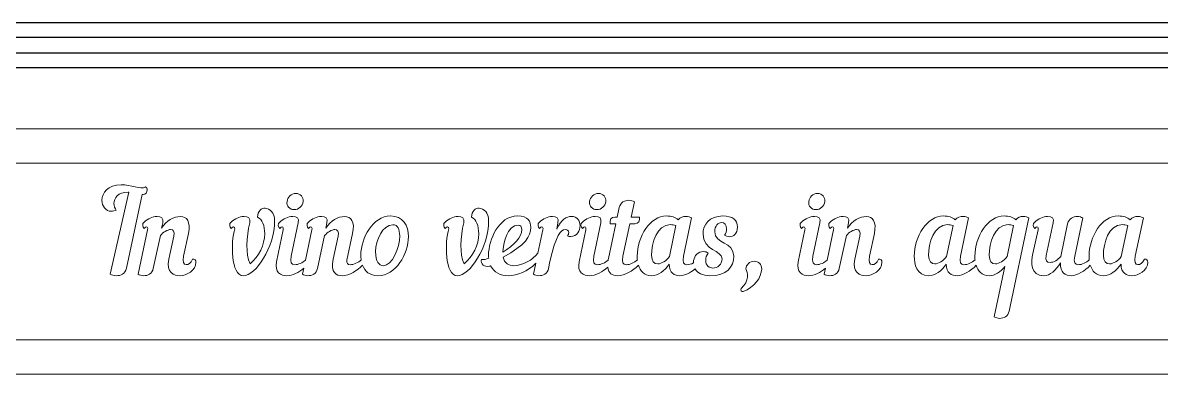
# Model space of a CAD drawing. Header units: millimetres. Extents: x -757 to 1128, y -558 to 127.
# Drawn here: x 407 to 506, y 94.4 to 125 of the extents above; entities that cross this region are included whole.
import ezdxf

# ---------------------------------------------------------------- set-up
doc = ezdxf.new("R2010")
doc.units = ezdxf.units.MM
doc.header["$MEASUREMENT"] = 0
doc.layers.add('Layer 1', color=7, linetype='Continuous')

msp = doc.modelspace()

# ---------------------------------------------------------------- linework, layer by layer
at = {"layer": 'Layer 1', "color": 25}
msp.add_open_spline([(358.4114, 121.1334), (358.4114, 121.1334), (358.4114, 125.0334), (358.4114, 125.0334), (358.4114, 125.0334), (358.4114, 125.0334), (590.6114, 125.0334), (590.6114, 125.0334), (590.6114, 125.0334), (590.6114, 125.0334), (590.6114, 121.1334), (590.6114, 121.1334), (590.6114, 121.1334), (590.6114, 121.1334), (358.4114, 121.1334), (358.4114, 121.1334)], degree=3, knots=[0, 0, 0, 0, 0.2, 0.2, 0.2, 0.2, 0.4, 0.4, 0.4, 0.4, 0.6, 0.6, 0.6, 0.6, 1, 1, 1, 1], dxfattribs=at)
at = {"layer": 'Layer 1', "color": 248}
msp.add_open_spline([(358.4114, 122.4221), (358.4114, 122.4221), (358.4114, 123.7447), (358.4114, 123.7447), (358.4114, 123.7447), (358.4114, 123.7447), (590.6114, 123.7447), (590.6114, 123.7447), (590.6114, 123.7447), (590.6114, 123.7447), (590.6114, 122.4221), (590.6114, 122.4221), (590.6114, 122.4221), (590.6114, 122.4221), (358.4114, 122.4221), (358.4114, 122.4221)], degree=3, knots=[0, 0, 0, 0, 0.2, 0.2, 0.2, 0.2, 0.4, 0.4, 0.4, 0.4, 0.6, 0.6, 0.6, 0.6, 1, 1, 1, 1], dxfattribs=at)
at = {"layer": 'Layer 1', "lineweight": 9}
for points, knots in [([(373.7995, 115.7981), (373.7995, 115.7981), (575.2234, 115.7981), (575.2234, 115.7981), (575.2234, 115.7981), (575.2234, 113.4377), (577.1548, 111.5062), (579.5152, 111.5062), (579.5152, 111.5062), (579.5152, 111.5062), (579.5152, 98.7113), (579.5152, 98.7113), (579.5152, 98.7113), (577.1548, 98.7113), (575.2234, 96.7801), (575.2234, 94.4196), (575.2234, 94.4196), (575.2234, 94.4196), (373.7995, 94.4196), (373.7995, 94.4196), (373.7995, 94.4196), (373.7995, 96.7801), (371.8681, 98.7113), (369.5077, 98.7113), (369.5077, 98.7113), (369.5077, 98.7113), (369.5077, 111.5062), (369.5077, 111.5062), (369.5077, 111.5062), (371.8681, 111.5062), (373.7995, 113.4377), (373.7995, 115.7981)], [0, 0, 0, 0, 0.1111111, 0.1111111, 0.1111111, 0.1111111, 0.2222222, 0.2222222, 0.2222222, 0.2222222, 0.3333333, 0.3333333, 0.3333333, 0.3333333, 0.4444444, 0.4444444, 0.4444444, 0.4444444, 0.5555556, 0.5555556, 0.5555556, 0.5555556, 0.6666667, 0.6666667, 0.6666667, 0.6666667, 0.7777778, 0.7777778, 0.7777778, 0.7777778, 1, 1, 1, 1]), ([(376.1519, 112.7981), (375.4203, 111.1868), (374.119, 109.8854), (372.5077, 109.1538), (372.5077, 109.1538), (372.5077, 109.1538), (372.5077, 101.0638), (372.5077, 101.0638), (372.5077, 101.0638), (374.119, 100.3322), (375.4203, 99.0309), (376.1519, 97.4196), (376.1519, 97.4196), (376.1519, 97.4196), (572.871, 97.4196), (572.871, 97.4196), (572.871, 97.4196), (573.6026, 99.0309), (574.9039, 100.3322), (576.5152, 101.0638), (576.5152, 101.0638), (576.5152, 101.0638), (576.5152, 109.1538), (576.5152, 109.1538), (576.5152, 109.1538), (574.9039, 109.8854), (573.6026, 111.1868), (572.871, 112.7981), (572.871, 112.7981), (572.871, 112.7981), (376.1519, 112.7981), (376.1519, 112.7981)], [0, 0, 0, 0, 0.1111111, 0.1111111, 0.1111111, 0.1111111, 0.2222222, 0.2222222, 0.2222222, 0.2222222, 0.3333333, 0.3333333, 0.3333333, 0.3333333, 0.4444444, 0.4444444, 0.4444444, 0.4444444, 0.5555556, 0.5555556, 0.5555556, 0.5555556, 0.6666667, 0.6666667, 0.6666667, 0.6666667, 0.7777778, 0.7777778, 0.7777778, 0.7777778, 1, 1, 1, 1]), ([(416.171, 110.2858), (416.171, 110.2858), (416.2213, 110.2858), (416.2213, 110.2858), (416.2213, 110.2858), (416.2213, 110.2858), (414.6013, 103.1316), (414.6013, 103.1316), (414.6013, 103.1316), (414.712, 103.0511), (414.9031, 103.0008), (415.1346, 103.0008), (415.1346, 103.0008), (415.5069, 103.0008), (415.8993, 103.1719), (415.9999, 103.6448), (415.9999, 103.6448), (415.9999, 103.6448), (417.3684, 110.0745), (417.3684, 110.0745), (417.3684, 110.0745), (417.3684, 110.0745), (417.4589, 110.0745), (417.4589, 110.0745), (417.4589, 110.0745), (417.6904, 110.0745), (417.8111, 110.2758), (417.8111, 110.467), (417.8111, 110.467), (417.8111, 110.5676), (417.7709, 110.6682), (417.6702, 110.7286), (417.6702, 110.7286), (417.2376, 110.4871), (416.3823, 110.9298), (415.5471, 110.9298), (415.5471, 110.9298), (414.3598, 110.9298), (413.8768, 110.2053), (413.8768, 109.5714), (413.8768, 109.5714), (413.8768, 109.0683), (414.1787, 108.6155), (414.6918, 108.6155), (414.6918, 108.6155), (414.8327, 108.6155), (414.9736, 108.6457), (415.1245, 108.7161), (415.1245, 108.7161), (415.0038, 108.857), (414.9233, 109.0784), (414.9233, 109.2997), (414.9233, 109.2997), (414.9233, 109.7727), (415.2553, 110.2858), (416.171, 110.2858)], [0, 0, 0, 0, 0.0666667, 0.0666667, 0.0666667, 0.0666667, 0.1333333, 0.1333333, 0.1333333, 0.1333333, 0.2, 0.2, 0.2, 0.2, 0.2666667, 0.2666667, 0.2666667, 0.2666667, 0.3333333, 0.3333333, 0.3333333, 0.3333333, 0.4, 0.4, 0.4, 0.4, 0.4666667, 0.4666667, 0.4666667, 0.4666667, 0.5333333, 0.5333333, 0.5333333, 0.5333333, 0.6, 0.6, 0.6, 0.6, 0.6666667, 0.6666667, 0.6666667, 0.6666667, 0.7333333, 0.7333333, 0.7333333, 0.7333333, 0.8, 0.8, 0.8, 0.8, 0.8666667, 0.8666667, 0.8666667, 0.8666667, 1, 1, 1, 1]), ([(429.9762, 109.4607), (429.9158, 109.0683), (430.2076, 108.7564), (430.6, 108.7564), (430.6, 108.7564), (430.9925, 108.7564), (431.3245, 109.0683), (431.3849, 109.4607), (431.3849, 109.4607), (431.4251, 109.8532), (431.1333, 110.1651), (430.7409, 110.1651), (430.7409, 110.1651), (430.3485, 110.1651), (430.0164, 109.8532), (429.9762, 109.4607)], [0, 0, 0, 0, 0.2, 0.2, 0.2, 0.2, 0.4, 0.4, 0.4, 0.4, 0.6, 0.6, 0.6, 0.6, 1, 1, 1, 1]), ([(456.2989, 109.4607), (456.2385, 109.0683), (456.5303, 108.7564), (456.9227, 108.7564), (456.9227, 108.7564), (457.3152, 108.7564), (457.6472, 109.0683), (457.7076, 109.4607), (457.7076, 109.4607), (457.7478, 109.8532), (457.456, 110.1651), (457.0636, 110.1651), (457.0636, 110.1651), (456.6712, 110.1651), (456.3391, 109.8532), (456.2989, 109.4607)], [0, 0, 0, 0, 0.2, 0.2, 0.2, 0.2, 0.4, 0.4, 0.4, 0.4, 0.6, 0.6, 0.6, 0.6, 1, 1, 1, 1]), ([(475.3566, 109.4607), (475.2962, 109.0683), (475.588, 108.7564), (475.9804, 108.7564), (475.9804, 108.7564), (476.3729, 108.7564), (476.7049, 109.0683), (476.7653, 109.4607), (476.7653, 109.4607), (476.8055, 109.8532), (476.5137, 110.1651), (476.1213, 110.1651), (476.1213, 110.1651), (475.7289, 110.1651), (475.3968, 109.8532), (475.3566, 109.4607)], [0, 0, 0, 0, 0.2, 0.2, 0.2, 0.2, 0.4, 0.4, 0.4, 0.4, 0.6, 0.6, 0.6, 0.6, 1, 1, 1, 1]), ([(455.3832, 104.1982), (455.192, 103.2825), (455.7757, 103.0008), (456.2788, 103.0008), (456.2788, 103.0008), (456.8501, 103.0008), (457.4215, 103.3333), (457.8704, 103.7594), (457.8704, 103.7594), (457.9245, 103.2082), (458.2618, 103.0008), (458.7138, 103.0008), (458.7138, 103.0008), (459.3509, 103.0008), (460.0686, 103.4141), (460.5448, 103.9096), (460.5448, 103.9096), (460.6936, 103.4311), (461.0212, 103.0008), (461.6922, 103.0008), (461.6922, 103.0008), (462.2657, 103.0008), (462.799, 103.4234), (463.2216, 104.0171), (463.2216, 104.0171), (463.2116, 103.2222), (463.6845, 103.0008), (464.1574, 103.0008), (464.1574, 103.0008), (464.5555, 103.0008), (465.0508, 103.2494), (465.4732, 103.5919), (465.4732, 103.5919), (465.6783, 103.2465), (466.1037, 103.0008), (466.7635, 103.0008), (466.7635, 103.0008), (466.7635, 103.0008), (466.7635, 103.0008), (466.7635, 103.0008), (466.7635, 103.0008), (468.2427, 103.0008), (468.8263, 103.7253), (468.8263, 104.7013), (468.8263, 104.7013), (468.8263, 105.9792), (467.1761, 105.7478), (467.1761, 106.8144), (467.1761, 106.8144), (467.1761, 107.3577), (467.488, 107.6294), (467.7597, 107.6294), (467.7597, 107.6294), (468.0012, 107.6294), (468.2125, 107.4584), (468.2125, 107.0861), (468.2125, 107.0861), (468.2125, 106.8848), (468.1421, 106.6634), (468.0414, 106.5427), (468.0414, 106.5427), (468.1723, 106.4521), (468.3131, 106.4119), (468.4439, 106.4018), (468.4439, 106.4018), (468.8162, 106.3817), (469.1483, 106.6634), (469.1483, 107.2269), (469.1483, 107.2269), (469.1483, 107.881), (468.7357, 108.203), (467.8805, 108.203), (467.8805, 108.203), (466.7132, 108.203), (466.1598, 107.4584), (466.1598, 106.6534), (466.1598, 106.6534), (466.1598, 105.1441), (467.8201, 105.2346), (467.8201, 104.4699), (467.8201, 104.4699), (467.8201, 103.9768), (467.4075, 103.6649), (467.0252, 103.6649), (467.0252, 103.6649), (466.7032, 103.6649), (466.3912, 103.8662), (466.3912, 104.329), (466.3912, 104.329), (466.3912, 104.5705), (466.4717, 104.812), (466.6026, 104.9629), (466.6026, 104.9629), (466.4919, 105.0636), (466.3611, 105.1038), (466.2001, 105.1038), (466.2001, 105.1038), (465.707, 105.1038), (465.4152, 104.7416), (465.3448, 104.329), (465.3448, 104.329), (465.3328, 104.2558), (465.3275, 104.1829), (465.3288, 104.111), (465.3288, 104.111), (465.1443, 104.0183), (464.9454, 103.9567), (464.7612, 103.9567), (464.7612, 103.9567), (464.4995, 103.9567), (464.3385, 104.1378), (464.4593, 104.7013), (464.4593, 104.7013), (464.4593, 104.7013), (465.1636, 108.0319), (465.1636, 108.0319), (465.1636, 108.0319), (465.0429, 108.1124), (464.8718, 108.1627), (464.6907, 108.1627), (464.6907, 108.1627), (464.4392, 108.1627), (464.1776, 108.0722), (464.0065, 107.8709), (464.0065, 107.8709), (463.7549, 108.0923), (463.4229, 108.203), (462.9701, 108.203), (462.9701, 108.203), (462.9701, 108.203), (462.9701, 108.203), (462.9701, 108.203), (462.9701, 108.203), (461.5714, 108.203), (460.4344, 106.4521), (460.4344, 104.6913), (460.4344, 104.6913), (460.4344, 104.593), (460.4394, 104.4853), (460.4515, 104.3734), (460.4515, 104.3734), (460.1948, 104.1537), (459.8181, 103.9567), (459.4886, 103.9567), (459.4886, 103.9567), (459.227, 103.9567), (459.066, 104.1378), (459.1867, 104.7013), (459.1867, 104.7013), (459.1867, 104.7013), (459.7804, 107.5288), (459.7804, 107.5288), (459.7804, 107.5288), (459.7804, 107.5288), (460.2231, 107.5288), (460.2231, 107.5288), (460.2231, 107.5288), (460.535, 107.5288), (460.696, 107.7904), (460.6457, 108.1124), (460.6457, 108.1124), (460.6457, 108.1124), (459.9112, 108.1124), (459.9112, 108.1124), (459.9112, 108.1124), (459.9112, 108.1124), (460.1929, 109.4406), (460.1929, 109.4406), (460.1929, 109.4406), (460.0722, 109.5211), (459.9011, 109.5714), (459.72, 109.5714), (459.72, 109.5714), (459.3578, 109.5714), (458.9754, 109.4004), (458.8748, 108.9375), (458.8748, 108.9375), (458.8748, 108.9375), (458.6937, 108.1124), (458.6937, 108.1124), (458.6937, 108.1124), (458.6937, 108.1124), (458.4924, 108.1124), (458.4924, 108.1124), (458.4924, 108.1124), (458.1805, 108.1124), (458.0195, 107.8508), (458.0698, 107.5288), (458.0698, 107.5288), (458.0698, 107.5288), (458.5729, 107.5288), (458.5729, 107.5288), (458.5729, 107.5288), (458.5729, 107.5288), (457.9289, 104.49), (457.9289, 104.49), (457.9289, 104.49), (457.9192, 104.4435), (457.9108, 104.3983), (457.9032, 104.3543), (457.9032, 104.3543), (457.6474, 104.1424), (457.2829, 103.9567), (456.963, 103.9567), (456.963, 103.9567), (456.7014, 103.9567), (456.5404, 104.1378), (456.6611, 104.7013), (456.6611, 104.7013), (456.6611, 104.7013), (457.2749, 107.6093), (457.2749, 107.6093), (457.2749, 107.6093), (457.3554, 107.9917), (457.1542, 108.1627), (456.7919, 108.1627), (456.7919, 108.1627), (456.3693, 108.1627), (456.0071, 107.9514), (455.665, 107.6797), (455.665, 107.6797), (455.4637, 107.5187), (455.5342, 107.2068), (455.665, 107.1263), (455.665, 107.1263), (455.7555, 107.2068), (455.8159, 107.2471), (455.8662, 107.2471), (455.8662, 107.2471), (455.9568, 107.2471), (455.997, 107.1565), (455.9668, 106.9955), (455.9668, 106.9955), (455.9668, 106.9955), (455.3832, 104.1982), (455.3832, 104.1982)], [0, 0, 0, 0, 0.0166667, 0.0166667, 0.0166667, 0.0166667, 0.0333333, 0.0333333, 0.0333333, 0.0333333, 0.05, 0.05, 0.05, 0.05, 0.0666667, 0.0666667, 0.0666667, 0.0666667, 0.0833333, 0.0833333, 0.0833333, 0.0833333, 0.1, 0.1, 0.1, 0.1, 0.1166667, 0.1166667, 0.1166667, 0.1166667, 0.1333333, 0.1333333, 0.1333333, 0.1333333, 0.15, 0.15, 0.15, 0.15, 0.1666667, 0.1666667, 0.1666667, 0.1666667, 0.1833333, 0.1833333, 0.1833333, 0.1833333, 0.2, 0.2, 0.2, 0.2, 0.2166667, 0.2166667, 0.2166667, 0.2166667, 0.2333333, 0.2333333, 0.2333333, 0.2333333, 0.25, 0.25, 0.25, 0.25, 0.2666667, 0.2666667, 0.2666667, 0.2666667, 0.2833333, 0.2833333, 0.2833333, 0.2833333, 0.3, 0.3, 0.3, 0.3, 0.3166667, 0.3166667, 0.3166667, 0.3166667, 0.3333333, 0.3333333, 0.3333333, 0.3333333, 0.35, 0.35, 0.35, 0.35, 0.3666667, 0.3666667, 0.3666667, 0.3666667, 0.3833333, 0.3833333, 0.3833333, 0.3833333, 0.4, 0.4, 0.4, 0.4, 0.4166667, 0.4166667, 0.4166667, 0.4166667, 0.4333333, 0.4333333, 0.4333333, 0.4333333, 0.45, 0.45, 0.45, 0.45, 0.4666667, 0.4666667, 0.4666667, 0.4666667, 0.4833333, 0.4833333, 0.4833333, 0.4833333, 0.5, 0.5, 0.5, 0.5, 0.5166667, 0.5166667, 0.5166667, 0.5166667, 0.5333333, 0.5333333, 0.5333333, 0.5333333, 0.55, 0.55, 0.55, 0.55, 0.5666667, 0.5666667, 0.5666667, 0.5666667, 0.5833333, 0.5833333, 0.5833333, 0.5833333, 0.6, 0.6, 0.6, 0.6, 0.6166667, 0.6166667, 0.6166667, 0.6166667, 0.6333333, 0.6333333, 0.6333333, 0.6333333, 0.65, 0.65, 0.65, 0.65, 0.6666667, 0.6666667, 0.6666667, 0.6666667, 0.6833333, 0.6833333, 0.6833333, 0.6833333, 0.7, 0.7, 0.7, 0.7, 0.7166667, 0.7166667, 0.7166667, 0.7166667, 0.7333333, 0.7333333, 0.7333333, 0.7333333, 0.75, 0.75, 0.75, 0.75, 0.7666667, 0.7666667, 0.7666667, 0.7666667, 0.7833333, 0.7833333, 0.7833333, 0.7833333, 0.8, 0.8, 0.8, 0.8, 0.8166667, 0.8166667, 0.8166667, 0.8166667, 0.8333333, 0.8333333, 0.8333333, 0.8333333, 0.85, 0.85, 0.85, 0.85, 0.8666667, 0.8666667, 0.8666667, 0.8666667, 0.8833333, 0.8833333, 0.8833333, 0.8833333, 0.9, 0.9, 0.9, 0.9, 0.9166667, 0.9166667, 0.9166667, 0.9166667, 0.9333333, 0.9333333, 0.9333333, 0.9333333, 0.95, 0.95, 0.95, 0.95, 0.9666667, 0.9666667, 0.9666667, 0.9666667, 1, 1, 1, 1]), ([(421.3932, 106.6836), (421.6146, 107.7401), (421.2423, 108.1627), (420.709, 108.1627), (420.709, 108.1627), (420.1254, 108.1627), (419.4814, 107.7602), (419.0588, 107.1565), (419.0588, 107.1565), (419.0588, 107.1565), (419.1594, 107.6093), (419.1594, 107.6093), (419.1594, 107.6093), (419.25, 107.9917), (419.0387, 108.1627), (418.6764, 108.1627), (418.6764, 108.1627), (418.2538, 108.1627), (417.8916, 107.9514), (417.5495, 107.6797), (417.5495, 107.6797), (417.3482, 107.5187), (417.4187, 107.2068), (417.5495, 107.1263), (417.5495, 107.1263), (417.64, 107.2068), (417.7004, 107.2471), (417.7507, 107.2471), (417.7507, 107.2471), (417.8413, 107.2471), (417.8916, 107.1565), (417.8513, 106.9955), (417.8513, 106.9955), (417.8513, 106.9955), (417.0262, 103.1316), (417.0262, 103.1316), (417.0262, 103.1316), (417.147, 103.0511), (417.318, 103.0008), (417.4992, 103.0008), (417.4992, 103.0008), (417.8614, 103.0008), (418.2438, 103.1719), (418.3444, 103.6347), (418.3444, 103.6347), (418.3444, 103.6347), (418.9582, 106.5024), (418.9582, 106.5024), (418.9582, 106.5024), (419.1795, 106.7741), (419.582, 107.0257), (419.8537, 107.0257), (419.8537, 107.0257), (420.0751, 107.0257), (420.216, 106.8546), (420.1254, 106.432), (420.1254, 106.432), (420.1254, 106.432), (419.7028, 104.4296), (419.7028, 104.4296), (419.7028, 104.4296), (419.4512, 103.2524), (420.1656, 103.0008), (420.6688, 103.0008), (420.6688, 103.0008), (421.2322, 103.0008), (422.0573, 103.4737), (422.0573, 104.1781), (422.0573, 104.1781), (422.0573, 104.3491), (421.9467, 104.4498), (421.7555, 104.4498), (421.7555, 104.4498), (421.6045, 104.0875), (421.3731, 103.9668), (421.192, 103.9668), (421.192, 103.9668), (420.9907, 103.9668), (420.8599, 104.1881), (420.9706, 104.7013), (420.9706, 104.7013), (420.9706, 104.7013), (421.3932, 106.6836), (421.3932, 106.6836)], [0, 0, 0, 0, 0.0454545, 0.0454545, 0.0454545, 0.0454545, 0.0909091, 0.0909091, 0.0909091, 0.0909091, 0.1363636, 0.1363636, 0.1363636, 0.1363636, 0.1818182, 0.1818182, 0.1818182, 0.1818182, 0.2272727, 0.2272727, 0.2272727, 0.2272727, 0.2727273, 0.2727273, 0.2727273, 0.2727273, 0.3181818, 0.3181818, 0.3181818, 0.3181818, 0.3636364, 0.3636364, 0.3636364, 0.3636364, 0.4090909, 0.4090909, 0.4090909, 0.4090909, 0.4545455, 0.4545455, 0.4545455, 0.4545455, 0.5, 0.5, 0.5, 0.5, 0.5454545, 0.5454545, 0.5454545, 0.5454545, 0.5909091, 0.5909091, 0.5909091, 0.5909091, 0.6363636, 0.6363636, 0.6363636, 0.6363636, 0.6818182, 0.6818182, 0.6818182, 0.6818182, 0.7272727, 0.7272727, 0.7272727, 0.7272727, 0.7727273, 0.7727273, 0.7727273, 0.7727273, 0.8181818, 0.8181818, 0.8181818, 0.8181818, 0.8636364, 0.8636364, 0.8636364, 0.8636364, 0.9090909, 0.9090909, 0.9090909, 0.9090909, 1, 1, 1, 1]), ([(425.4281, 107.0961), (425.0659, 105.9289), (425.096, 103.0008), (426.1626, 103.0008), (426.1626, 103.0008), (427.2494, 103.0008), (428.8996, 105.466), (428.8996, 107.7703), (428.8996, 107.7703), (428.8996, 108.5048), (428.4769, 108.8771), (428.0845, 108.8872), (428.0845, 108.8872), (427.7525, 108.8973), (427.4305, 108.6356), (427.4104, 108.1124), (427.4104, 108.1124), (427.833, 107.9212), (428.0342, 107.3275), (428.0342, 106.6534), (428.0342, 106.6534), (428.0342, 105.7075), (427.5311, 104.651), (426.7664, 104.0473), (426.7664, 104.0473), (426.3438, 104.8724), (426.4645, 106.3716), (426.7261, 107.6093), (426.7261, 107.6093), (426.8167, 107.9917), (426.6054, 108.1627), (426.2431, 108.1627), (426.2431, 108.1627), (425.8205, 108.1627), (425.4583, 107.9514), (425.1162, 107.6797), (425.1162, 107.6797), (424.9149, 107.5187), (424.9854, 107.2068), (425.1162, 107.1263), (425.1162, 107.1263), (425.2067, 107.2068), (425.2671, 107.2471), (425.3174, 107.2471), (425.3174, 107.2471), (425.408, 107.2471), (425.4482, 107.1766), (425.4281, 107.0961)], [0, 0, 0, 0, 0.0769231, 0.0769231, 0.0769231, 0.0769231, 0.1538462, 0.1538462, 0.1538462, 0.1538462, 0.2307692, 0.2307692, 0.2307692, 0.2307692, 0.3076923, 0.3076923, 0.3076923, 0.3076923, 0.3846154, 0.3846154, 0.3846154, 0.3846154, 0.4615385, 0.4615385, 0.4615385, 0.4615385, 0.5384615, 0.5384615, 0.5384615, 0.5384615, 0.6153846, 0.6153846, 0.6153846, 0.6153846, 0.6923077, 0.6923077, 0.6923077, 0.6923077, 0.7692308, 0.7692308, 0.7692308, 0.7692308, 0.8461538, 0.8461538, 0.8461538, 0.8461538, 1, 1, 1, 1]), ([(429.0605, 104.1982), (428.8693, 103.2825), (429.453, 103.0008), (429.9561, 103.0008), (429.9561, 103.0008), (430.4764, 103.0008), (430.9968, 103.2766), (431.4246, 103.6477), (431.4246, 103.6477), (431.4246, 103.6477), (431.3144, 103.1316), (431.3144, 103.1316), (431.3144, 103.1316), (431.4352, 103.0511), (431.6062, 103.0008), (431.7874, 103.0008), (431.7874, 103.0008), (432.1496, 103.0008), (432.532, 103.1719), (432.6326, 103.6347), (432.6326, 103.6347), (432.6326, 103.6347), (433.2464, 106.5024), (433.2464, 106.5024), (433.2464, 106.5024), (433.4677, 106.7741), (433.8702, 107.0257), (434.1419, 107.0257), (434.1419, 107.0257), (434.3633, 107.0257), (434.5042, 106.8546), (434.4136, 106.432), (434.4136, 106.432), (434.4136, 106.432), (433.991, 104.4296), (433.991, 104.4296), (433.991, 104.4296), (433.7394, 103.2524), (434.2727, 103.0008), (434.7758, 103.0008), (434.7758, 103.0008), (435.422, 103.0008), (436.0682, 103.4261), (436.5372, 103.931), (436.5372, 103.931), (436.7405, 103.3868), (437.1705, 103.0008), (437.875, 103.0008), (437.875, 103.0008), (439.4548, 103.0008), (440.5314, 104.9026), (440.5314, 106.4018), (440.5314, 106.4018), (440.5314, 107.3879), (440.0686, 108.203), (438.9718, 108.203), (438.9718, 108.203), (437.4524, 108.203), (436.3959, 106.3012), (436.3959, 104.7818), (436.3959, 104.7818), (436.3959, 104.6431), (436.4054, 104.5069), (436.425, 104.3752), (436.425, 104.3752), (436.1683, 104.1548), (435.7905, 103.9567), (435.4601, 103.9567), (435.4601, 103.9567), (435.2588, 103.9567), (435.128, 104.0775), (435.1884, 104.3693), (435.1884, 104.3693), (435.1884, 104.3693), (435.6814, 106.6836), (435.6814, 106.6836), (435.6814, 106.6836), (435.9129, 107.7401), (435.5305, 108.1627), (434.9972, 108.1627), (434.9972, 108.1627), (434.4136, 108.1627), (433.7696, 107.7602), (433.347, 107.1565), (433.347, 107.1565), (433.347, 107.1565), (433.4476, 107.6093), (433.4476, 107.6093), (433.4476, 107.6093), (433.5382, 107.9917), (433.3269, 108.1627), (432.9646, 108.1627), (432.9646, 108.1627), (432.542, 108.1627), (432.1798, 107.9514), (431.8377, 107.6797), (431.8377, 107.6797), (431.6364, 107.5187), (431.7069, 107.2068), (431.8377, 107.1263), (431.8377, 107.1263), (431.9282, 107.2068), (431.9886, 107.2471), (432.0389, 107.2471), (432.0389, 107.2471), (432.1295, 107.2471), (432.1798, 107.1565), (432.1395, 106.9955), (432.1395, 106.9955), (432.1395, 106.9955), (431.5744, 104.3493), (431.5744, 104.3493), (431.5744, 104.3493), (431.3189, 104.1396), (430.9577, 103.9567), (430.6403, 103.9567), (430.6403, 103.9567), (430.3787, 103.9567), (430.2177, 104.1378), (430.3384, 104.7013), (430.3384, 104.7013), (430.3384, 104.7013), (430.9522, 107.6093), (430.9522, 107.6093), (430.9522, 107.6093), (431.0327, 107.9917), (430.8315, 108.1627), (430.4692, 108.1627), (430.4692, 108.1627), (430.0466, 108.1627), (429.6844, 107.9514), (429.3423, 107.6797), (429.3423, 107.6797), (429.141, 107.5187), (429.2115, 107.2068), (429.3423, 107.1263), (429.3423, 107.1263), (429.4328, 107.2068), (429.4932, 107.2471), (429.5435, 107.2471), (429.5435, 107.2471), (429.6341, 107.2471), (429.6743, 107.1565), (429.6441, 106.9955), (429.6441, 106.9955), (429.6441, 106.9955), (429.0605, 104.1982), (429.0605, 104.1982)], [0, 0, 0, 0, 0.0263158, 0.0263158, 0.0263158, 0.0263158, 0.0526316, 0.0526316, 0.0526316, 0.0526316, 0.0789474, 0.0789474, 0.0789474, 0.0789474, 0.1052632, 0.1052632, 0.1052632, 0.1052632, 0.1315789, 0.1315789, 0.1315789, 0.1315789, 0.1578947, 0.1578947, 0.1578947, 0.1578947, 0.1842105, 0.1842105, 0.1842105, 0.1842105, 0.2105263, 0.2105263, 0.2105263, 0.2105263, 0.2368421, 0.2368421, 0.2368421, 0.2368421, 0.2631579, 0.2631579, 0.2631579, 0.2631579, 0.2894737, 0.2894737, 0.2894737, 0.2894737, 0.3157895, 0.3157895, 0.3157895, 0.3157895, 0.3421053, 0.3421053, 0.3421053, 0.3421053, 0.3684211, 0.3684211, 0.3684211, 0.3684211, 0.3947368, 0.3947368, 0.3947368, 0.3947368, 0.4210526, 0.4210526, 0.4210526, 0.4210526, 0.4473684, 0.4473684, 0.4473684, 0.4473684, 0.4736842, 0.4736842, 0.4736842, 0.4736842, 0.5, 0.5, 0.5, 0.5, 0.5263158, 0.5263158, 0.5263158, 0.5263158, 0.5526316, 0.5526316, 0.5526316, 0.5526316, 0.5789474, 0.5789474, 0.5789474, 0.5789474, 0.6052632, 0.6052632, 0.6052632, 0.6052632, 0.6315789, 0.6315789, 0.6315789, 0.6315789, 0.6578947, 0.6578947, 0.6578947, 0.6578947, 0.6842105, 0.6842105, 0.6842105, 0.6842105, 0.7105263, 0.7105263, 0.7105263, 0.7105263, 0.7368421, 0.7368421, 0.7368421, 0.7368421, 0.7631579, 0.7631579, 0.7631579, 0.7631579, 0.7894737, 0.7894737, 0.7894737, 0.7894737, 0.8157895, 0.8157895, 0.8157895, 0.8157895, 0.8421053, 0.8421053, 0.8421053, 0.8421053, 0.8684211, 0.8684211, 0.8684211, 0.8684211, 0.8947368, 0.8947368, 0.8947368, 0.8947368, 0.9210526, 0.9210526, 0.9210526, 0.9210526, 0.9473684, 0.9473684, 0.9473684, 0.9473684, 1, 1, 1, 1]), ([(444.0431, 107.0961), (443.6809, 105.9289), (443.711, 103.0008), (444.7776, 103.0008), (444.7776, 103.0008), (445.8644, 103.0008), (447.5146, 105.466), (447.5146, 107.7703), (447.5146, 107.7703), (447.5146, 108.5048), (447.0919, 108.8771), (446.6995, 108.8872), (446.6995, 108.8872), (446.3675, 108.8973), (446.0455, 108.6356), (446.0254, 108.1124), (446.0254, 108.1124), (446.448, 107.9212), (446.6492, 107.3275), (446.6492, 106.6534), (446.6492, 106.6534), (446.6492, 105.7075), (446.1461, 104.651), (445.3814, 104.0473), (445.3814, 104.0473), (444.9588, 104.8724), (445.0795, 106.3716), (445.3411, 107.6093), (445.3411, 107.6093), (445.4317, 107.9917), (445.2204, 108.1627), (444.8581, 108.1627), (444.8581, 108.1627), (444.4355, 108.1627), (444.0733, 107.9514), (443.7312, 107.6797), (443.7312, 107.6797), (443.5299, 107.5187), (443.6004, 107.2068), (443.7312, 107.1263), (443.7312, 107.1263), (443.8217, 107.2068), (443.8821, 107.2471), (443.9324, 107.2471), (443.9324, 107.2471), (444.023, 107.2471), (444.0632, 107.1766), (444.0431, 107.0961)], [0, 0, 0, 0, 0.0769231, 0.0769231, 0.0769231, 0.0769231, 0.1538462, 0.1538462, 0.1538462, 0.1538462, 0.2307692, 0.2307692, 0.2307692, 0.2307692, 0.3076923, 0.3076923, 0.3076923, 0.3076923, 0.3846154, 0.3846154, 0.3846154, 0.3846154, 0.4615385, 0.4615385, 0.4615385, 0.4615385, 0.5384615, 0.5384615, 0.5384615, 0.5384615, 0.6153846, 0.6153846, 0.6153846, 0.6153846, 0.6923077, 0.6923077, 0.6923077, 0.6923077, 0.7692308, 0.7692308, 0.7692308, 0.7692308, 0.8461538, 0.8461538, 0.8461538, 0.8461538, 1, 1, 1, 1]), ([(451.1772, 107.237), (451.1772, 107.6898), (450.9458, 108.203), (450.0301, 108.203), (450.0301, 108.203), (448.3699, 108.203), (447.5045, 106.11), (447.5045, 104.8019), (447.5045, 104.8019), (447.5045, 104.7013), (447.5146, 104.6108), (447.5246, 104.5202), (447.5246, 104.5202), (447.3133, 104.4296), (447.1121, 104.3793), (446.8807, 104.4095), (446.8807, 104.4095), (446.8102, 104.0171), (447.1725, 103.7253), (447.5649, 103.8259), (447.5649, 103.8259), (447.6051, 103.836), (447.6454, 103.8561), (447.6856, 103.8762), (447.6856, 103.8762), (447.9674, 103.2725), (448.551, 103.0008), (449.2151, 103.0008), (449.2151, 103.0008), (450.0069, 103.0008), (450.9245, 103.3981), (451.6134, 104.0907), (451.6134, 104.0907), (451.6134, 104.0907), (451.4086, 103.1316), (451.4086, 103.1316), (451.4086, 103.1316), (451.5294, 103.0511), (451.7004, 103.0008), (451.8816, 103.0008), (451.8816, 103.0008), (452.2438, 103.0008), (452.6262, 103.1719), (452.7268, 103.6347), (452.7268, 103.6347), (452.7268, 103.6347), (452.8475, 104.2485), (452.8475, 104.2485), (452.8475, 104.2485), (453.3607, 106.5729), (453.8336, 107.0257), (454.1657, 107.0257), (454.1657, 107.0257), (454.377, 107.0257), (454.4776, 106.915), (454.4776, 106.7741), (454.4776, 106.7741), (454.4776, 106.6534), (454.4374, 106.5226), (454.3669, 106.4622), (454.3669, 106.4622), (454.4575, 106.432), (454.5682, 106.422), (454.6587, 106.422), (454.6587, 106.422), (455.182, 106.422), (455.4637, 106.915), (455.4637, 107.3678), (455.4637, 107.3678), (455.4637, 107.7803), (455.2121, 108.1627), (454.7292, 108.1627), (454.7292, 108.1627), (454.2663, 108.1627), (453.8336, 107.881), (453.4311, 107.0659), (453.4311, 107.0659), (453.4311, 107.0659), (453.5418, 107.6093), (453.5418, 107.6093), (453.5418, 107.6093), (453.6223, 107.9917), (453.4211, 108.1627), (453.0588, 108.1627), (453.0588, 108.1627), (452.6362, 108.1627), (452.274, 107.9514), (451.9319, 107.6797), (451.9319, 107.6797), (451.7306, 107.5187), (451.8011, 107.2068), (451.9319, 107.1263), (451.9319, 107.1263), (452.0224, 107.2068), (452.0828, 107.2471), (452.1331, 107.2471), (452.1331, 107.2471), (452.2237, 107.2471), (452.2639, 107.1565), (452.2337, 106.9955), (452.2337, 106.9955), (452.2337, 106.9955), (451.7991, 104.9603), (451.7991, 104.9603), (451.7991, 104.9603), (451.3656, 104.3878), (450.4416, 103.8762), (449.7182, 103.8762), (449.7182, 103.8762), (449.2553, 103.8762), (448.883, 104.0775), (448.7824, 104.6208), (448.7824, 104.6208), (450.7244, 105.6975), (451.1772, 106.3817), (451.1772, 107.237)], [0, 0, 0, 0, 0.0333333, 0.0333333, 0.0333333, 0.0333333, 0.0666667, 0.0666667, 0.0666667, 0.0666667, 0.1, 0.1, 0.1, 0.1, 0.1333333, 0.1333333, 0.1333333, 0.1333333, 0.1666667, 0.1666667, 0.1666667, 0.1666667, 0.2, 0.2, 0.2, 0.2, 0.2333333, 0.2333333, 0.2333333, 0.2333333, 0.2666667, 0.2666667, 0.2666667, 0.2666667, 0.3, 0.3, 0.3, 0.3, 0.3333333, 0.3333333, 0.3333333, 0.3333333, 0.3666667, 0.3666667, 0.3666667, 0.3666667, 0.4, 0.4, 0.4, 0.4, 0.4333333, 0.4333333, 0.4333333, 0.4333333, 0.4666667, 0.4666667, 0.4666667, 0.4666667, 0.5, 0.5, 0.5, 0.5, 0.5333333, 0.5333333, 0.5333333, 0.5333333, 0.5666667, 0.5666667, 0.5666667, 0.5666667, 0.6, 0.6, 0.6, 0.6, 0.6333333, 0.6333333, 0.6333333, 0.6333333, 0.6666667, 0.6666667, 0.6666667, 0.6666667, 0.7, 0.7, 0.7, 0.7, 0.7333333, 0.7333333, 0.7333333, 0.7333333, 0.7666667, 0.7666667, 0.7666667, 0.7666667, 0.8, 0.8, 0.8, 0.8, 0.8333333, 0.8333333, 0.8333333, 0.8333333, 0.8666667, 0.8666667, 0.8666667, 0.8666667, 0.9, 0.9, 0.9, 0.9, 0.9333333, 0.9333333, 0.9333333, 0.9333333, 1, 1, 1, 1]), ([(474.4409, 104.1982), (474.2497, 103.2825), (474.8334, 103.0008), (475.3365, 103.0008), (475.3365, 103.0008), (475.8568, 103.0008), (476.3772, 103.2766), (476.805, 103.6477), (476.805, 103.6477), (476.805, 103.6477), (476.6948, 103.1316), (476.6948, 103.1316), (476.6948, 103.1316), (476.8156, 103.0511), (476.9866, 103.0008), (477.1678, 103.0008), (477.1678, 103.0008), (477.53, 103.0008), (477.9124, 103.1719), (478.013, 103.6347), (478.013, 103.6347), (478.013, 103.6347), (478.6268, 106.5024), (478.6268, 106.5024), (478.6268, 106.5024), (478.8481, 106.7741), (479.2506, 107.0257), (479.5223, 107.0257), (479.5223, 107.0257), (479.7437, 107.0257), (479.8846, 106.8546), (479.794, 106.432), (479.794, 106.432), (479.794, 106.432), (479.3714, 104.4296), (479.3714, 104.4296), (479.3714, 104.4296), (479.1198, 103.2524), (479.8342, 103.0008), (480.3374, 103.0008), (480.3374, 103.0008), (480.9008, 103.0008), (481.7259, 103.4737), (481.7259, 104.1781), (481.7259, 104.1781), (481.7259, 104.3491), (481.6153, 104.4498), (481.4241, 104.4498), (481.4241, 104.4498), (481.2731, 104.0875), (481.0417, 103.9668), (480.8606, 103.9668), (480.8606, 103.9668), (480.6593, 103.9668), (480.5285, 104.1881), (480.6392, 104.7013), (480.6392, 104.7013), (480.6392, 104.7013), (481.0618, 106.6836), (481.0618, 106.6836), (481.0618, 106.6836), (481.2832, 107.7401), (480.9109, 108.1627), (480.3776, 108.1627), (480.3776, 108.1627), (479.794, 108.1627), (479.15, 107.7602), (478.7274, 107.1565), (478.7274, 107.1565), (478.7274, 107.1565), (478.828, 107.6093), (478.828, 107.6093), (478.828, 107.6093), (478.9186, 107.9917), (478.7073, 108.1627), (478.345, 108.1627), (478.345, 108.1627), (477.9224, 108.1627), (477.5602, 107.9514), (477.2181, 107.6797), (477.2181, 107.6797), (477.0168, 107.5187), (477.0873, 107.2068), (477.2181, 107.1263), (477.2181, 107.1263), (477.3086, 107.2068), (477.369, 107.2471), (477.4193, 107.2471), (477.4193, 107.2471), (477.5099, 107.2471), (477.5602, 107.1565), (477.5199, 106.9955), (477.5199, 106.9955), (477.5199, 106.9955), (476.9548, 104.3493), (476.9548, 104.3493), (476.9548, 104.3493), (476.6993, 104.1396), (476.3381, 103.9567), (476.0207, 103.9567), (476.0207, 103.9567), (475.7591, 103.9567), (475.5981, 104.1378), (475.7188, 104.7013), (475.7188, 104.7013), (475.7188, 104.7013), (476.3326, 107.6093), (476.3326, 107.6093), (476.3326, 107.6093), (476.4131, 107.9917), (476.2119, 108.1627), (475.8496, 108.1627), (475.8496, 108.1627), (475.427, 108.1627), (475.0648, 107.9514), (474.7227, 107.6797), (474.7227, 107.6797), (474.5214, 107.5187), (474.5919, 107.2068), (474.7227, 107.1263), (474.7227, 107.1263), (474.8132, 107.2068), (474.8736, 107.2471), (474.9239, 107.2471), (474.9239, 107.2471), (475.0145, 107.2471), (475.0547, 107.1565), (475.0245, 106.9955), (475.0245, 106.9955), (475.0245, 106.9955), (474.4409, 104.1982), (474.4409, 104.1982)], [0, 0, 0, 0, 0.0294118, 0.0294118, 0.0294118, 0.0294118, 0.0588235, 0.0588235, 0.0588235, 0.0588235, 0.0882353, 0.0882353, 0.0882353, 0.0882353, 0.1176471, 0.1176471, 0.1176471, 0.1176471, 0.1470588, 0.1470588, 0.1470588, 0.1470588, 0.1764706, 0.1764706, 0.1764706, 0.1764706, 0.2058824, 0.2058824, 0.2058824, 0.2058824, 0.2352941, 0.2352941, 0.2352941, 0.2352941, 0.2647059, 0.2647059, 0.2647059, 0.2647059, 0.2941176, 0.2941176, 0.2941176, 0.2941176, 0.3235294, 0.3235294, 0.3235294, 0.3235294, 0.3529412, 0.3529412, 0.3529412, 0.3529412, 0.3823529, 0.3823529, 0.3823529, 0.3823529, 0.4117647, 0.4117647, 0.4117647, 0.4117647, 0.4411765, 0.4411765, 0.4411765, 0.4411765, 0.4705882, 0.4705882, 0.4705882, 0.4705882, 0.5, 0.5, 0.5, 0.5, 0.5294118, 0.5294118, 0.5294118, 0.5294118, 0.5588235, 0.5588235, 0.5588235, 0.5588235, 0.5882353, 0.5882353, 0.5882353, 0.5882353, 0.6176471, 0.6176471, 0.6176471, 0.6176471, 0.6470588, 0.6470588, 0.6470588, 0.6470588, 0.6764706, 0.6764706, 0.6764706, 0.6764706, 0.7058824, 0.7058824, 0.7058824, 0.7058824, 0.7352941, 0.7352941, 0.7352941, 0.7352941, 0.7647059, 0.7647059, 0.7647059, 0.7647059, 0.7941176, 0.7941176, 0.7941176, 0.7941176, 0.8235294, 0.8235294, 0.8235294, 0.8235294, 0.8529412, 0.8529412, 0.8529412, 0.8529412, 0.8823529, 0.8823529, 0.8823529, 0.8823529, 0.9117647, 0.9117647, 0.9117647, 0.9117647, 0.9411765, 0.9411765, 0.9411765, 0.9411765, 1, 1, 1, 1]), ([(487.0689, 108.203), (485.6702, 108.203), (484.5332, 106.4521), (484.5332, 104.6913), (484.5332, 104.6913), (484.5332, 104.0473), (484.7445, 103.0008), (485.791, 103.0008), (485.791, 103.0008), (486.3645, 103.0008), (486.8978, 103.4234), (487.3204, 104.0171), (487.3204, 104.0171), (487.3104, 103.2222), (487.7833, 103.0008), (488.2562, 103.0008), (488.2562, 103.0008), (488.7696, 103.0008), (489.4445, 103.4139), (489.9163, 103.9093), (489.9163, 103.9093), (490.0651, 103.4309), (490.3927, 103.0008), (491.0636, 103.0008), (491.0636, 103.0008), (491.5566, 103.0008), (492.0296, 103.3228), (492.422, 103.8058), (492.422, 103.8058), (492.422, 103.8058), (491.4963, 99.4187), (491.4963, 99.4187), (491.4963, 99.4187), (491.617, 99.3382), (491.7881, 99.2879), (491.9692, 99.2879), (491.9692, 99.2879), (492.3314, 99.2879), (492.6836, 99.4589), (492.7842, 99.9218), (492.7842, 99.9218), (492.7842, 99.9218), (494.5049, 108.0319), (494.5049, 108.0319), (494.5049, 108.0319), (494.3841, 108.1124), (494.2131, 108.1627), (494.0319, 108.1627), (494.0319, 108.1627), (493.7804, 108.1627), (493.5288, 108.0822), (493.3678, 107.8709), (493.3678, 107.8709), (493.1163, 108.0923), (492.7842, 108.203), (492.3415, 108.203), (492.3415, 108.203), (490.9428, 108.203), (489.8058, 106.4521), (489.8058, 104.6913), (489.8058, 104.6913), (489.8058, 104.593), (489.8108, 104.4853), (489.8229, 104.3734), (489.8229, 104.3734), (489.5662, 104.1538), (489.1895, 103.9567), (488.86, 103.9567), (488.86, 103.9567), (488.5983, 103.9567), (488.4373, 104.1378), (488.5581, 104.7013), (488.5581, 104.7013), (488.5581, 104.7013), (489.2624, 108.0319), (489.2624, 108.0319), (489.2624, 108.0319), (489.1417, 108.1124), (488.9706, 108.1627), (488.7895, 108.1627), (488.7895, 108.1627), (488.538, 108.1627), (488.2764, 108.0722), (488.1053, 107.8709), (488.1053, 107.8709), (487.8537, 108.0923), (487.5217, 108.203), (487.0689, 108.203), (487.0689, 108.203), (487.0689, 108.203), (487.0689, 108.203), (487.0689, 108.203)], [0, 0, 0, 0, 0.0416667, 0.0416667, 0.0416667, 0.0416667, 0.0833333, 0.0833333, 0.0833333, 0.0833333, 0.125, 0.125, 0.125, 0.125, 0.1666667, 0.1666667, 0.1666667, 0.1666667, 0.2083333, 0.2083333, 0.2083333, 0.2083333, 0.25, 0.25, 0.25, 0.25, 0.2916667, 0.2916667, 0.2916667, 0.2916667, 0.3333333, 0.3333333, 0.3333333, 0.3333333, 0.375, 0.375, 0.375, 0.375, 0.4166667, 0.4166667, 0.4166667, 0.4166667, 0.4583333, 0.4583333, 0.4583333, 0.4583333, 0.5, 0.5, 0.5, 0.5, 0.5416667, 0.5416667, 0.5416667, 0.5416667, 0.5833333, 0.5833333, 0.5833333, 0.5833333, 0.625, 0.625, 0.625, 0.625, 0.6666667, 0.6666667, 0.6666667, 0.6666667, 0.7083333, 0.7083333, 0.7083333, 0.7083333, 0.75, 0.75, 0.75, 0.75, 0.7916667, 0.7916667, 0.7916667, 0.7916667, 0.8333333, 0.8333333, 0.8333333, 0.8333333, 0.875, 0.875, 0.875, 0.875, 0.9166667, 0.9166667, 0.9166667, 0.9166667, 1, 1, 1, 1]), ([(494.8369, 104.9327), (494.6659, 104.1781), (494.6659, 103.0008), (495.7828, 103.0008), (495.7828, 103.0008), (496.3563, 103.0008), (496.8494, 103.4838), (497.2518, 104.1378), (497.2518, 104.1378), (497.2015, 103.2524), (497.6946, 103.0008), (498.1876, 103.0008), (498.1876, 103.0008), (498.701, 103.0008), (499.3759, 103.4139), (499.8477, 103.9093), (499.8477, 103.9093), (499.9965, 103.4309), (500.3241, 103.0008), (500.995, 103.0008), (500.995, 103.0008), (501.5685, 103.0008), (502.1018, 103.4234), (502.5244, 104.0171), (502.5244, 104.0171), (502.5144, 103.2222), (502.9873, 103.0008), (503.4602, 103.0008), (503.4602, 103.0008), (504.0237, 103.0008), (504.8488, 103.4737), (504.8488, 104.1781), (504.8488, 104.1781), (504.8488, 104.3491), (504.7381, 104.4498), (504.5469, 104.4498), (504.5469, 104.4498), (504.396, 104.0875), (504.1646, 103.9668), (503.9835, 103.9668), (503.9835, 103.9668), (503.7822, 103.9668), (503.6514, 104.1881), (503.7621, 104.7013), (503.7621, 104.7013), (503.7621, 104.7013), (504.4664, 108.0319), (504.4664, 108.0319), (504.4664, 108.0319), (504.3457, 108.1124), (504.1746, 108.1627), (503.9935, 108.1627), (503.9935, 108.1627), (503.742, 108.1627), (503.4804, 108.0722), (503.3093, 107.8709), (503.3093, 107.8709), (503.0577, 108.0923), (502.7257, 108.203), (502.2729, 108.203), (502.2729, 108.203), (500.8742, 108.203), (499.7372, 106.4521), (499.7372, 104.6913), (499.7372, 104.6913), (499.7372, 104.593), (499.7422, 104.4853), (499.7543, 104.3734), (499.7543, 104.3734), (499.4976, 104.1538), (499.1209, 103.9567), (498.7914, 103.9567), (498.7914, 103.9567), (498.5297, 103.9567), (498.3687, 104.1378), (498.4895, 104.7013), (498.4895, 104.7013), (498.4895, 104.7013), (499.1938, 108.0319), (499.1938, 108.0319), (499.1938, 108.0319), (499.0731, 108.1124), (498.902, 108.1627), (498.7209, 108.1627), (498.7209, 108.1627), (498.3587, 108.1627), (497.9763, 107.9917), (497.8757, 107.5288), (497.8757, 107.5288), (497.8757, 107.5288), (497.272, 104.6812), (497.272, 104.6812), (497.272, 104.6812), (497.0003, 104.3592), (496.6984, 104.158), (496.3462, 104.158), (496.3462, 104.158), (496.0444, 104.158), (495.9136, 104.3391), (496.0041, 104.7516), (496.0041, 104.7516), (496.0041, 104.7516), (496.6179, 107.6093), (496.6179, 107.6093), (496.6179, 107.6093), (496.7085, 107.9917), (496.4972, 108.1627), (496.1349, 108.1627), (496.1349, 108.1627), (495.7123, 108.1627), (495.3501, 107.9514), (495.008, 107.6797), (495.008, 107.6797), (494.8067, 107.5187), (494.8772, 107.2068), (495.008, 107.1263), (495.008, 107.1263), (495.0985, 107.2068), (495.1589, 107.2471), (495.2092, 107.2471), (495.2092, 107.2471), (495.2998, 107.2471), (495.3501, 107.1565), (495.3098, 106.9955), (495.3098, 106.9955), (495.3098, 106.9955), (494.8369, 104.9327), (494.8369, 104.9327)], [0, 0, 0, 0, 0.030303, 0.030303, 0.030303, 0.030303, 0.0606061, 0.0606061, 0.0606061, 0.0606061, 0.0909091, 0.0909091, 0.0909091, 0.0909091, 0.1212121, 0.1212121, 0.1212121, 0.1212121, 0.1515152, 0.1515152, 0.1515152, 0.1515152, 0.1818182, 0.1818182, 0.1818182, 0.1818182, 0.2121212, 0.2121212, 0.2121212, 0.2121212, 0.2424242, 0.2424242, 0.2424242, 0.2424242, 0.2727273, 0.2727273, 0.2727273, 0.2727273, 0.3030303, 0.3030303, 0.3030303, 0.3030303, 0.3333333, 0.3333333, 0.3333333, 0.3333333, 0.3636364, 0.3636364, 0.3636364, 0.3636364, 0.3939394, 0.3939394, 0.3939394, 0.3939394, 0.4242424, 0.4242424, 0.4242424, 0.4242424, 0.4545455, 0.4545455, 0.4545455, 0.4545455, 0.4848485, 0.4848485, 0.4848485, 0.4848485, 0.5151515, 0.5151515, 0.5151515, 0.5151515, 0.5454545, 0.5454545, 0.5454545, 0.5454545, 0.5757576, 0.5757576, 0.5757576, 0.5757576, 0.6060606, 0.6060606, 0.6060606, 0.6060606, 0.6363636, 0.6363636, 0.6363636, 0.6363636, 0.6666667, 0.6666667, 0.6666667, 0.6666667, 0.6969697, 0.6969697, 0.6969697, 0.6969697, 0.7272727, 0.7272727, 0.7272727, 0.7272727, 0.7575758, 0.7575758, 0.7575758, 0.7575758, 0.7878788, 0.7878788, 0.7878788, 0.7878788, 0.8181818, 0.8181818, 0.8181818, 0.8181818, 0.8484848, 0.8484848, 0.8484848, 0.8484848, 0.8787879, 0.8787879, 0.8787879, 0.8787879, 0.9090909, 0.9090909, 0.9090909, 0.9090909, 0.9393939, 0.9393939, 0.9393939, 0.9393939, 1, 1, 1, 1]), ([(439.1931, 107.4382), (439.6057, 107.4382), (439.7768, 107.0257), (439.7768, 106.4823), (439.7768, 106.4823), (439.7768, 105.4258), (439.1328, 103.8762), (438.3379, 103.8762), (438.3379, 103.8762), (437.9857, 103.8762), (437.6838, 104.2183), (437.6838, 105.1038), (437.6838, 105.1038), (437.6838, 106.0899), (438.2775, 107.4382), (439.1931, 107.4382)], [0, 0, 0, 0, 0.2, 0.2, 0.2, 0.2, 0.4, 0.4, 0.4, 0.4, 0.6, 0.6, 0.6, 0.6, 1, 1, 1, 1]), ([(450.1006, 107.4181), (450.2716, 107.4181), (450.3924, 107.2571), (450.3924, 107.0257), (450.3924, 107.0257), (450.3924, 106.3716), (449.7283, 105.6673), (448.7522, 105.0535), (448.7522, 105.0535), (448.7824, 105.7578), (449.1044, 107.4181), (450.1006, 107.4181)], [0, 0, 0, 0, 0.25, 0.25, 0.25, 0.25, 0.5, 0.5, 0.5, 0.5, 1, 1, 1, 1]), ([(463.2418, 104.6711), (462.9701, 104.2988), (462.5475, 104.0372), (462.2255, 104.0372), (462.2255, 104.0372), (461.9136, 104.0372), (461.6821, 104.2586), (461.6821, 104.7617), (461.6821, 104.7617), (461.6821, 105.8585), (462.1148, 107.4483), (463.3323, 107.4483), (463.3323, 107.4483), (463.4833, 107.4483), (463.6342, 107.4282), (463.8053, 107.3678), (463.8053, 107.3678), (463.8053, 107.3678), (463.2418, 104.6711), (463.2418, 104.6711)], [0, 0, 0, 0, 0.1666667, 0.1666667, 0.1666667, 0.1666667, 0.3333333, 0.3333333, 0.3333333, 0.3333333, 0.5, 0.5, 0.5, 0.5, 0.6666667, 0.6666667, 0.6666667, 0.6666667, 1, 1, 1, 1]), ([(487.3406, 104.6711), (487.0689, 104.2988), (486.6463, 104.0372), (486.3243, 104.0372), (486.3243, 104.0372), (486.0124, 104.0372), (485.7809, 104.2586), (485.7809, 104.7617), (485.7809, 104.7617), (485.7809, 105.8585), (486.2136, 107.4483), (487.4311, 107.4483), (487.4311, 107.4483), (487.5821, 107.4483), (487.733, 107.4282), (487.9041, 107.3678), (487.9041, 107.3678), (487.9041, 107.3678), (487.3406, 104.6711), (487.3406, 104.6711)], [0, 0, 0, 0, 0.1666667, 0.1666667, 0.1666667, 0.1666667, 0.3333333, 0.3333333, 0.3333333, 0.3333333, 0.5, 0.5, 0.5, 0.5, 0.6666667, 0.6666667, 0.6666667, 0.6666667, 1, 1, 1, 1]), ([(491.5969, 104.0372), (491.285, 104.0372), (491.0535, 104.2586), (491.0535, 104.7617), (491.0535, 104.7617), (491.0535, 105.8585), (491.4862, 107.4483), (492.7037, 107.4483), (492.7037, 107.4483), (492.8547, 107.4483), (493.0056, 107.4282), (493.1767, 107.3678), (493.1767, 107.3678), (493.1767, 107.3678), (492.6031, 104.6611), (492.6031, 104.6611), (492.6031, 104.6611), (492.3314, 104.2988), (491.9189, 104.0372), (491.5969, 104.0372)], [0, 0, 0, 0, 0.1666667, 0.1666667, 0.1666667, 0.1666667, 0.3333333, 0.3333333, 0.3333333, 0.3333333, 0.5, 0.5, 0.5, 0.5, 0.6666667, 0.6666667, 0.6666667, 0.6666667, 1, 1, 1, 1]), ([(501.5283, 104.0372), (501.2164, 104.0372), (500.9849, 104.2586), (500.9849, 104.7617), (500.9849, 104.7617), (500.9849, 105.8585), (501.4176, 107.4483), (502.6351, 107.4483), (502.6351, 107.4483), (502.7861, 107.4483), (502.937, 107.4282), (503.1081, 107.3678), (503.1081, 107.3678), (503.1081, 107.3678), (502.5446, 104.6711), (502.5446, 104.6711), (502.5446, 104.6711), (502.2729, 104.2988), (501.8503, 104.0372), (501.5283, 104.0372)], [0, 0, 0, 0, 0.1666667, 0.1666667, 0.1666667, 0.1666667, 0.3333333, 0.3333333, 0.3333333, 0.3333333, 0.5, 0.5, 0.5, 0.5, 0.6666667, 0.6666667, 0.6666667, 0.6666667, 1, 1, 1, 1]), ([(469.6414, 101.6323), (470.5973, 101.9644), (471.2614, 102.8599), (471.2614, 103.5844), (471.2614, 103.5844), (471.2614, 103.9668), (471.0199, 104.2586), (470.6073, 104.2586), (470.6073, 104.2586), (470.2149, 104.2586), (469.9231, 103.9567), (469.8728, 103.5945), (469.8728, 103.5945), (470.0942, 103.3027), (470.2149, 102.5379), (469.4703, 101.894), (469.4703, 101.894), (469.3999, 101.7128), (469.5307, 101.5921), (469.6414, 101.6323)], [0, 0, 0, 0, 0.1666667, 0.1666667, 0.1666667, 0.1666667, 0.3333333, 0.3333333, 0.3333333, 0.3333333, 0.5, 0.5, 0.5, 0.5, 0.6666667, 0.6666667, 0.6666667, 0.6666667, 1, 1, 1, 1])]:
    msp.add_open_spline(points, degree=3, knots=knots, dxfattribs=at)

doc.saveas('drawing.dxf')
